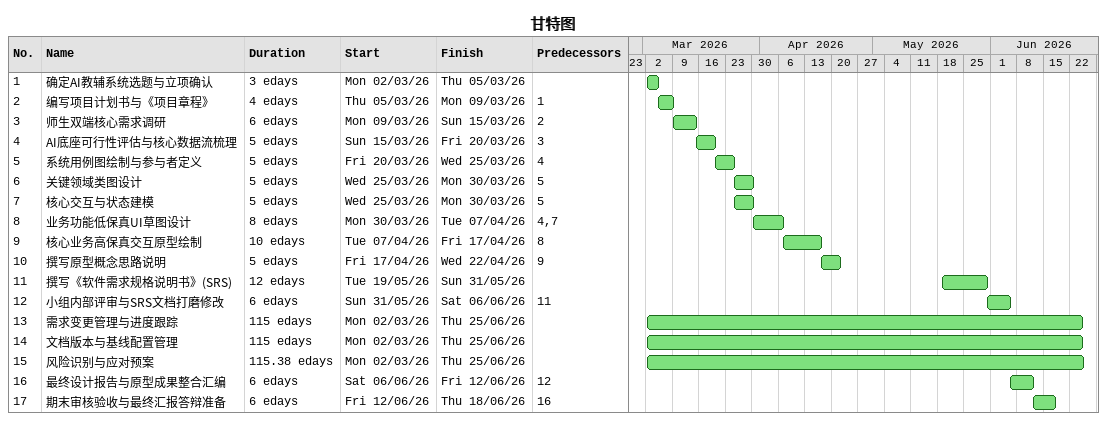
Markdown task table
甘特图

| ID | Task | Duration | Start | Finish | Predecessors |
|---|---|---|---|---|---|
| 1 | 确定AI教辅系统选题与立项确认 | 3ed | 2026-03-02 | 2026-03-05 |  |
| 2 | 编写项目计划书与《项目章程》 | 4ed | 2026-03-05 | 2026-03-09 | 1 |
| 3 | 师生双端核心需求调研 | 6ed | 2026-03-09 | 2026-03-15 | 2 |
| 4 | AI底座可行性评估与核心数据流梳理 | 5ed | 2026-03-15 | 2026-03-20 | 3 |
| 5 | 系统用例图绘制与参与者定义 | 5ed | 2026-03-20 | 2026-03-25 | 4 |
| 6 | 关键领域类图设计 | 5ed | 2026-03-25 | 2026-03-30 | 5 |
| 7 | 核心交互与状态建模 | 5ed | 2026-03-25 | 2026-03-30 | 5 |
| 8 | 业务功能低保真UI草图设计 | 8ed | 2026-03-30 | 2026-04-07 | 4, 7 |
| 9 | 核心业务高保真交互原型绘制 | 10ed | 2026-04-07 | 2026-04-17 | 8 |
| 10 | 撰写原型概念思路说明 | 5ed | 2026-04-17 | 2026-04-22 | 9 |
| 11 | 撰写《软件需求规格说明书》(SRS) | 12ed | 2026-05-19 | 2026-05-31 |  |
| 12 | 小组内部评审与SRS文档打磨修改 | 6ed | 2026-05-31 | 2026-06-06 | 11 |
| 13 | 需求变更管理与进度跟踪 | 115ed | 2026-03-02 | 2026-06-25 |  |
| 14 | 文档版本与基线配置管理 | 115ed | 2026-03-02 | 2026-06-25 |  |
| 15 | 风险识别与应对预案 | 115.38ed | 2026-03-02 | 2026-06-25 |  |
| 16 | 最终设计报告与原型成果整合汇编 | 6ed | 2026-06-06 | 2026-06-12 | 12 |
| 17 | 期末审核验收与最终汇报答辩准备 | 6ed | 2026-06-12 | 2026-06-18 | 16 |
